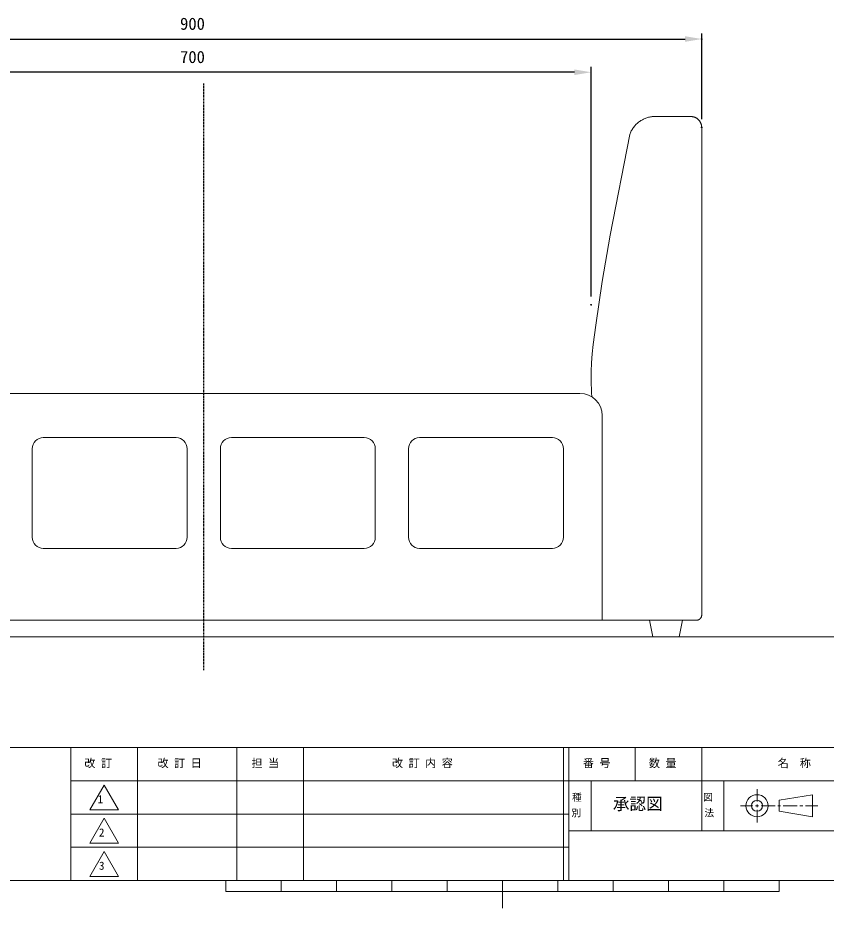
# Model space of a CAD drawing. Units: millimetres, scale not verified. Extents: x -203 to 203, y -143 to 143.
# Drawn here: x -87.6 to 58.5, y -143 to 17.8 of the extents above; entities that cross this region are included whole.
import ezdxf
from ezdxf.enums import TextEntityAlignment as Align

# ---------------------------------------------------------------- set-up
doc = ezdxf.new("R2010")
doc.units = ezdxf.units.MM
doc.header["$LTSCALE"] = 0.5
doc.header["$PDMODE"] = 32
doc.header["$PDSIZE"] = 0.1
doc.linetypes.add('USER1', pattern=[0.755906, 0.472441, -0.094488, 0.094488, -0.094488])
for name, color, linetype, lineweight in [('0-1_DIMENSION_LINES$02_DIMENSI', 7, 'Continuous', 25), ('0-3_DIMENSION_LINES$03_LINES', 7, 'Continuous', 18), ('0-4_DIMENSION_LINES$01_CENTER_', 7, 'USER1', 25), ('0-5_図面_FORMAT$03_TEXT', 7, 'Continuous', 18), ('0-6_図面_FORMAT$01_WAKU$OUT_LINE', 6, 'Continuous', 18), ('0-7_図面_FORMAT$01_WAKU$SUB_LINE', 7, 'Continuous', 18)]:
    doc.layers.add(name, color=color, linetype=linetype, lineweight=lineweight)
doc.layers.add('0-2_DEFPOINTS', color=7, linetype='Continuous')
doc.styles.add('ＭＳ ゴシック', font='')
doc.styles.get('ＭＳ ゴシック').set_extended_font_data('MS Gothic')

# ---------------------------------------------------------------- blocks, each defined once
blk = doc.blocks.new('D1')
at = {"layer": '0-1_DIMENSION_LINES$02_DIMENSI'}
for p, q in [((132, 296.044), (132, 327)), ((138, 325), (486, 325)), ((492, 296.044), (492, 327))]:
    blk.add_line(p, q, dxfattribs=at)
for points in [[(138, 326), (138, 324), (132, 325)], [(486, 324), (486, 326), (492, 325)]]:
    blk.add_solid(points, dxfattribs=at)
at = {"layer": '0-2_DEFPOINTS'}
for p in [(492, 325), (132, 293.044), (492, 293.044)]:
    blk.add_point(p, dxfattribs=at)
at = {"layer": '0-1_DIMENSION_LINES$02_DIMENSI', "style": 'ＭＳ ゴシック'}
blk.add_text('900', height=4.399, dxfattribs=at).set_placement((303.429, 327), align=Align.BOTTOM_LEFT)
blk = doc.blocks.new('D2')
at = {"layer": '0-1_DIMENSION_LINES$02_DIMENSI'}
for p, q in [((172, 232), (172, 315)), ((446, 313), (178, 313)), ((452, 232), (452, 315))]:
    blk.add_line(p, q, dxfattribs=at)
for points in [[(178, 314), (178, 312), (172, 313)], [(446, 312), (446, 314), (452, 313)]]:
    blk.add_solid(points, dxfattribs=at)
at = {"layer": '0-2_DEFPOINTS'}
for p in [(172, 313), (172, 229), (452, 229)]:
    blk.add_point(p, dxfattribs=at)
at = {"layer": '0-1_DIMENSION_LINES$02_DIMENSI', "style": 'ＭＳ ゴシック'}
blk.add_text('700', height=4.399, dxfattribs=at).set_placement((303.429, 315), align=Align.BOTTOM_LEFT)
blk = doc.blocks.new('_X21')
at = {"layer": '0-5_図面_FORMAT$03_TEXT', "style": 'ＭＳ ゴシック'}
for s, p in [('図', (492.487, 49.002)), ('法', (492.977, 43.38))]:
    blk.add_text(s, height=2.566, dxfattribs=at).set_placement(p, align=Align.BOTTOM_LEFT)
blk = doc.blocks.new('_X20')
at = {"layer": '0-5_図面_FORMAT$03_TEXT', "style": 'ＭＳ ゴシック'}
for s, p in [('種', (445.127, 49.002)), ('別', (444.903, 43.38))]:
    blk.add_text(s, height=2.566, dxfattribs=at).set_placement(p, align=Align.BOTTOM_LEFT)

msp = doc.modelspace()

# ---------------------------------------------------------------- linework, layer by layer
at = {"layer": '0-3_DIMENSION_LINES$03_LINES'}
for p, q in [((-122, -50), (14, -50)), ((18, -54), (18, -91)), ((-83, -58), (-59, -58)), ((-25, -58), (-49, -58)), ((9, -58), (-15, -58)), ((-85, -76), (-85, -60)), ((-57, -60), (-57, -76)), ((-51, -60), (-51, -76)), ((-23, -76), (-23, -60)), ((-17, -60), (-17, -76)), ((11, -76), (11, -60)), ((-59, -78), (-83, -78)), ((-49, -78), (-25, -78)), ((-15, -78), (9, -78)), ((18, -91), (-126, -91)), ((-174, -94), (176, -94))]:
    msp.add_line(p, q, dxfattribs=at)
for points in [[(25.9187, -0.2962), (26.0773, -0.2402), (26.2376, -0.1895), (26.3996, -0.1442), (26.563, -0.1043), (26.7276, -0.0699), (26.8933, -0.041), (27.0598, -0.0177), (27.227, 0), (34.0218, 0), (34.0893, -0.0012), (34.1568, -0.0046), (34.2241, -0.0104), (34.2912, -0.0184), (34.3579, -0.0288), (34.4243, -0.0414), (34.4902, -0.0562), (34.5555, -0.0734), (34.6202, -0.0927), (34.6843, -0.1142), (34.7475, -0.1379), (34.8099, -0.1638), (34.8714, -0.1917), (34.9319, -0.2218), (34.9913, -0.2539), (35.0496, -0.288), (35.1067, -0.3241), (35.1626, -0.3621), (35.2171, -0.402), (35.2702, -0.4437), (35.3219, -0.4872), (35.372, -0.5325), (35.4206, -0.5794), (35.4675, -0.628), (35.5128, -0.6781), (35.5563, -0.7298), (35.598, -0.7829), (35.6379, -0.8374), (35.6759, -0.8933), (35.712, -0.9504)], [(16.161, -50.634), (16.1008, -49.8983), (16.0547, -49.1527), (16.0225, -48.3974), (16.0044, -47.6323), (16.0003, -46.8574), (16.0102, -46.0727), (16.0722, -44.474), (16.1903, -42.8361), (16.3644, -41.1591), (16.5947, -39.4429), (16.8811, -37.6875), (18.0262, -29.8054), (19.4245, -21.4358), (22.9804, -3.2339), (23.0421, -3.0749), (23.1093, -2.9182), (23.1818, -2.7639), (23.2596, -2.6122), (23.3426, -2.4633), (23.4307, -2.3173), (23.5238, -2.1745), (23.6217, -2.0349), (23.7244, -1.8988), (23.8317, -1.7663), (23.9435, -1.6376), (24.0597, -1.5128), (24.1801, -1.3921), (24.3046, -1.2756), (24.433, -1.1635), (24.6004, -1.0283), (24.7352, -0.9278), (24.8733, -0.8318), (25.0146, -0.7405), (25.1588, -0.654), (25.3058, -0.5724), (25.4555, -0.4957), (25.6076, -0.4241), (25.7621, -0.3576), (25.9187, -0.2962)], [(35.712, -0.9504), (35.7461, -1.0087), (35.7782, -1.0681), (35.8083, -1.1286), (35.8362, -1.1901), (35.8621, -1.2525), (35.8858, -1.3157), (35.9073, -1.3798), (35.9266, -1.4445), (35.9438, -1.5098), (35.9586, -1.5757), (35.9712, -1.6421), (35.9816, -1.7088), (35.9896, -1.7759), (35.9954, -1.8432), (35.9988, -1.9107), (36, -1.9782), (36, -90.0109), (35.9994, -90.0447), (35.9977, -90.0784), (35.9948, -90.112), (35.9908, -90.1456), (35.9856, -90.179), (35.9793, -90.2121), (35.9719, -90.2451), (35.9633, -90.2778), (35.9537, -90.3101), (35.9429, -90.3421), (35.931, -90.3738), (35.9181, -90.405), (35.9041, -90.4357), (35.8891, -90.466), (35.8731, -90.4957), (35.856, -90.5248), (35.838, -90.5534), (35.819, -90.5813), (35.799, -90.6086), (35.7782, -90.6351), (35.7564, -90.6609), (35.7338, -90.686)], [(35.7338, -90.686), (35.7103, -90.7103), (35.686, -90.7338), (35.6609, -90.7564), (35.6351, -90.7782), (35.6086, -90.799), (35.5813, -90.819), (35.5534, -90.838), (35.5248, -90.856), (35.4957, -90.8731), (35.466, -90.8891), (35.4357, -90.9041), (35.405, -90.9181), (35.3738, -90.931), (35.3421, -90.9429), (35.3101, -90.9537), (35.2778, -90.9633), (35.2451, -90.9719), (35.2121, -90.9793), (35.179, -90.9856), (35.1456, -90.9908), (35.112, -90.9948), (35.0784, -90.9977), (35.0447, -90.9994), (35.0109, -91), (18, -91)]]:
    msp.add_lwpolyline(points, dxfattribs=at)
msp.add_lwpolyline([(27.1435, -94), (31.9435, -94), (32.5435, -91), (26.5435, -91)], close=True, dxfattribs=at)
for centre, radius, start, end in [((14, -54), 4, 0, 90), ((-83, -60), 2, 90, 180), ((-59, -60), 2, 0, 90), ((-49, -60), 2, 90, 180), ((-25, -60), 2, 0, 90), ((-15, -60), 2, 90, 180), ((9, -60), 2, 0, 90), ((-83, -76), 2, 180, 270), ((-59, -76), 2, 270, 0), ((-49, -76), 2, 180, 270), ((-25, -76), 2, 270, 360), ((-15, -76), 2, 180, 270), ((9, -76), 2, 270, 0)]:
    msp.add_arc(centre, radius, start, end, dxfattribs=at)
at = {"layer": '0-4_DIMENSION_LINES$01_CENTER_'}
msp.add_line((-54, -100), (-54, 6), dxfattribs=at)
at = {"layer": '0-5_図面_FORMAT$03_TEXT'}
for p, q in [((-72, -120.75), (-74.5981, -125.25)), ((-69.4019, -125.25), (-72, -120.75)), ((46, -123.75), (46, -121.5)), ((-74.5981, -125.25), (-69.4019, -125.25)), ((45.25, -124.5), (43, -124.5)), ((46.25, -124.5), (45.75, -124.5)), ((46, -124.75), (46, -124.25)), ((46, -127.5), (46, -125.25)), ((49.25, -124.5), (46.75, -124.5)), ((50.25, -124.5), (49.75, -124.5)), ((53.25, -124.5), (50.75, -124.5)), ((54.25, -124.5), (53.75, -124.5)), ((57, -124.5), (54.75, -124.5)), ((-72, -126.75), (-74.5981, -131.25)), ((-69.4019, -131.25), (-72, -126.75)), ((-74.5981, -131.25), (-69.4019, -131.25)), ((-72, -132.75), (-74.5981, -137.25)), ((-69.4019, -137.25), (-72, -132.75)), ((-74.5981, -137.25), (-69.4019, -137.25))]:
    msp.add_line(p, q, dxfattribs=at)
msp.add_lwpolyline([(56, -122.5), (50, -123.5), (50, -125.5), (56, -126.5)], close=True, dxfattribs=at)
for radius in [2, 1]:
    msp.add_circle((46, -124.5), radius, dxfattribs=at)
at = {"layer": '0-6_図面_FORMAT$01_WAKU$OUT_LINE'}
for p, q in [((198, -114), (-198, -114)), ((-78, -114), (-78, -138)), ((11, -114), (11, -138)), ((12, -114), (12, -138)), ((198, -120), (-78, -120)), ((-198, -138), (198, -138)), ((-50, -140), (-50, -138)), ((-40, -140), (-40, -138)), ((-30, -140), (-30, -138)), ((-20, -140), (-20, -138)), ((-10, -140), (-10, -138)), ((0, -138), (0, -143)), ((10, -140), (10, -138)), ((20, -140), (20, -138)), ((30, -140), (30, -138)), ((40, -140), (40, -138)), ((50, -140), (50, -138)), ((-50, -140), (50, -140))]:
    msp.add_line(p, q, dxfattribs=at)
at = {"layer": '0-7_図面_FORMAT$01_WAKU$SUB_LINE'}
for p, q in [((-66, -114), (-66, -138)), ((-48, -114), (-48, -138)), ((-36, -114), (-36, -138)), ((24, -114), (24, -120)), ((36, -129), (36, -114)), ((16, -129), (16, -120)), ((40, -120), (40, -129)), ((12, -126), (-78, -126)), ((12, -129), (144, -129)), ((12, -132), (-78, -132))]:
    msp.add_line(p, q, dxfattribs=at)

# ---------------------------------------------------------------- block references
at = {"layer": '0-1_DIMENSION_LINES$02_DIMENSI', "xscale": 0.5, "yscale": 0.5}
for name in ['D1', 'D2']:
    msp.add_blockref(name, (-210, -148.5), dxfattribs=at)
at = {"layer": '0-5_図面_FORMAT$03_TEXT', "xscale": 0.5, "yscale": 0.5}
for name in ['_X20', '_X21']:
    msp.add_blockref(name, (-210, -148.5), dxfattribs=at)

# ---------------------------------------------------------------- texts
at = {"layer": '0-5_図面_FORMAT$03_TEXT', "style": 'ＭＳ ゴシック'}
for s, height, p in [('改 訂', 1.466, (-75.5838, -117.9799)), ('改 訂 日', 1.466, (-62.3608, -117.9799)), ('担 当', 1.466, (-45.3714, -117.9799)), ('改 訂 内 容', 1.466, (-19.9835, -117.964)), ('番 号', 1.466, (14.5112, -117.9799)), ('数 量', 1.466, (26.4452, -117.9799)), ('名\u3000称', 1.466, (49.7337, -117.9799)), ('1', 1.466, (-73.1918, -124.4965)), ('承認図', 2.199, (19.9406, -125.9023)), ('2', 1.466, (-72.9498, -130.4965)), ('3', 1.466, (-72.9398, -136.4965))]:
    msp.add_text(s, height=height, dxfattribs=at).set_placement(p, align=Align.BOTTOM_LEFT)

doc.saveas('drawing.dxf')
